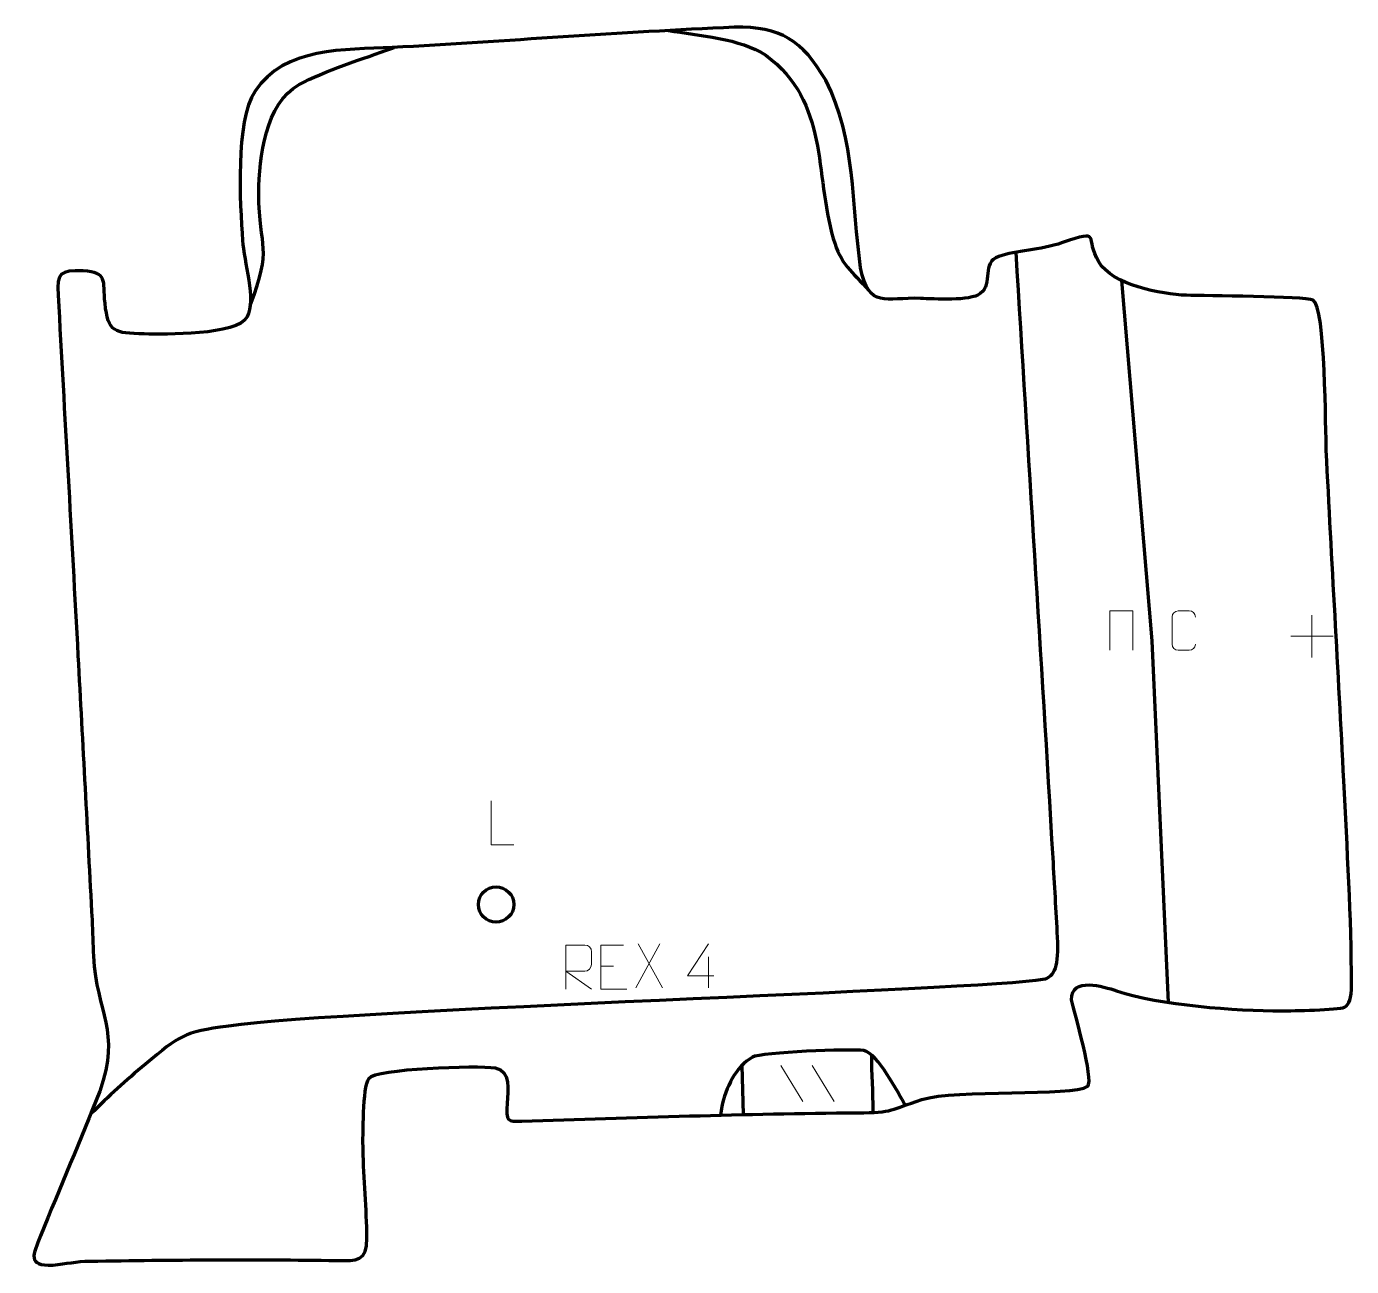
# Model space of a CAD drawing. Header units: millimetres. Extents: x -711 to 41, y 220 to 923.
import ezdxf

# ---------------------------------------------------------------- set-up
doc = ezdxf.new("R2010")
doc.units = ezdxf.units.MM
doc.header["$MEASUREMENT"] = 0
doc.layers.add('layer 1', color=7, linetype='Continuous', plot=False)
doc.layers.add('layer 2', color=7, linetype='Continuous')
doc.layers.add('layer 3', color=7, linetype='Continuous')

msp = doc.modelspace()

# ---------------------------------------------------------------- linework, layer by layer
at = {"layer": 'layer 1', "color": 250, "lineweight": 9}
for points, knots in [([(-95.8683, 569.3809), (-95.8683, 569.3809), (-95.8683, 591.7312), (-95.8683, 591.7312), (-95.8683, 591.7312), (-95.8683, 591.7312), (-82.75, 591.7312), (-82.75, 591.7312), (-82.75, 591.7312), (-82.75, 591.7312), (-82.75, 569.3809), (-82.75, 569.3809)], [0, 0, 0, 0, 0.25, 0.25, 0.25, 0.25, 0.5, 0.5, 0.5, 0.5, 1, 1, 1, 1]), ([(-47.2872, 572.8006), (-47.4124, 570.7196), (-48.9146, 569.3944), (-50.8383, 569.3847), (-50.8383, 569.3847), (-52.9269, 569.385), (-55.0155, 569.385), (-57.1038, 569.3847), (-57.1038, 569.3847), (-58.828, 569.2903), (-60.5944, 570.9782), (-60.5844, 572.785), (-60.5844, 572.785), (-60.584, 577.9532), (-60.584, 583.1209), (-60.5844, 588.2883), (-60.5844, 588.2883), (-60.5806, 590.2034), (-59.0161, 591.7433), (-57.0882, 591.7312), (-57.0882, 591.7312), (-55.0052, 591.7312), (-52.9217, 591.7312), (-50.8383, 591.7312), (-50.8383, 591.7312), (-49.0948, 591.763), (-47.3111, 590.4271), (-47.2872, 588.2437)], [0, 0, 0, 0, 0.125, 0.125, 0.125, 0.125, 0.25, 0.25, 0.25, 0.25, 0.375, 0.375, 0.375, 0.375, 0.5, 0.5, 0.5, 0.5, 0.625, 0.625, 0.625, 0.625, 0.75, 0.75, 0.75, 0.75, 1, 1, 1, 1]), ([(-434.0516, 459.0515), (-434.0516, 459.0515), (-447.0007, 459.0515), (-447.0007, 459.0515), (-447.0007, 459.0515), (-447.0007, 459.0515), (-447.0007, 484.0051), (-447.0007, 484.0051)], [0, 0, 0, 0, 0.33333333, 0.33333333, 0.33333333, 0.33333333, 1, 1, 1, 1]), ([(-404.6929, 377.1872), (-404.6929, 377.1872), (-404.6929, 402.1407), (-404.6929, 402.1407), (-404.6929, 402.1407), (-401.0981, 402.1407), (-397.5026, 402.1407), (-393.9074, 402.1407), (-393.9074, 402.1407), (-391.5821, 402.103), (-390.0248, 400.613), (-390.0289, 398.2466), (-390.0289, 398.2466), (-390.0293, 396.2111), (-390.0293, 393.1517), (-390.0289, 391.1157), (-390.0289, 391.1157), (-390.0354, 389.2402), (-391.8477, 387.2984), (-393.8572, 387.2793), (-393.8572, 387.2793), (-393.8572, 387.2793), (-404.6929, 387.2793), (-404.6929, 387.2793), (-404.6929, 387.2793), (-404.6929, 387.2793), (-390.0382, 377.1872), (-390.0382, 377.1872)], [0, 0, 0, 0, 0.125, 0.125, 0.125, 0.125, 0.25, 0.25, 0.25, 0.25, 0.375, 0.375, 0.375, 0.375, 0.5, 0.5, 0.5, 0.5, 0.625, 0.625, 0.625, 0.625, 0.75, 0.75, 0.75, 0.75, 1, 1, 1, 1]), ([(-371.9199, 402.1407), (-371.9199, 402.1407), (-384.7938, 402.1407), (-384.7938, 402.1407), (-384.7938, 402.1407), (-384.7938, 402.1407), (-384.7938, 377.1871), (-384.7938, 377.1871), (-384.7938, 377.1871), (-384.7938, 377.1871), (-369.928, 377.1871), (-369.928, 377.1871)], [0, 0, 0, 0, 0.25, 0.25, 0.25, 0.25, 0.5, 0.5, 0.5, 0.5, 1, 1, 1, 1]), ([(-320.6703, 384.7757), (-320.6703, 384.7757), (-335.492, 384.7757), (-335.492, 384.7757), (-335.492, 384.7757), (-335.492, 384.7757), (-323.6144, 402.8462), (-323.6144, 402.8462)], [0, 0, 0, 0, 0.33333333, 0.33333333, 0.33333333, 0.33333333, 1, 1, 1, 1])]:
    msp.add_open_spline(points, degree=3, knots=knots, dxfattribs=at)
for points in [[(18.7909, 589.3507), (18.7909, 589.3507), (18.7909, 565.3728), (18.7909, 565.3728)], [(6.802, 577.3617), (6.802, 577.3617), (30.7799, 577.3617), (30.7799, 577.3617)], [(-351.2108, 402.807), (-351.2108, 402.807), (-364.9514, 377.9112), (-364.9514, 377.9112)], [(-363.4968, 402.807), (-363.4968, 402.807), (-349.7562, 377.8535), (-349.7562, 377.8535)], [(-323.6144, 395.5368), (-323.6144, 395.5368), (-323.6144, 377.8721), (-323.6144, 377.8721)], [(-384.7938, 390.261), (-384.7938, 390.261), (-377.6257, 390.261), (-377.6257, 390.261)], [(-282.4986, 333.8521), (-282.4986, 333.8521), (-270.1343, 313.3078), (-270.1343, 313.3078)], [(-264.7687, 333.8521), (-264.7687, 333.8521), (-252.4044, 313.3078), (-252.4044, 313.3078)]]:
    msp.add_open_spline(points, degree=3, dxfattribs=at)
at = {"layer": 'layer 2', "color": 142, "lineweight": 200}
msp.add_ellipse((-444.168, 425.1729), major_axis=(0, 10), ratio=1, dxfattribs=at)
at = {"layer": 'layer 2', "color": 142, "lineweight": 158}
for points, knots in [([(-346.3336, 921.0101), (-329.242, 918.1883), (-305.6345, 916.5363), (-291.1041, 907.0115), (-291.1041, 907.0115), (-255.1309, 880.3056), (-263.6655, 840.2632), (-252.8002, 802.9316), (-252.8002, 802.9316), (-248.5483, 788.3227), (-242.4107, 784.2904), (-232.624, 773.5173)], [0, 0, 0, 0, 0.25, 0.25, 0.25, 0.25, 0.5, 0.5, 0.5, 0.5, 1, 1, 1, 1]), ([(-583.7202, 764.9751), (-570.8334, 799.5404), (-578.4365, 795.1828), (-578.8984, 829.03), (-578.8984, 829.03), (-578.5609, 849.0013), (-575.2786, 879.5366), (-555.8998, 890.35), (-555.8998, 890.35), (-542.389, 897.8891), (-518.8165, 905.2707), (-503.4768, 910.8679), (-503.4768, 910.8679), (-503.4768, 910.8679), (-502.0392, 911.3925), (-502.0392, 911.3925)], [0, 0, 0, 0, 0.2, 0.2, 0.2, 0.2, 0.4, 0.4, 0.4, 0.4, 0.6, 0.6, 0.6, 0.6, 1, 1, 1, 1]), ([(-149.2432, 795.2057), (-142.3386, 680.6774), (-134.9247, 566.1138), (-128.2779, 451.5872), (-128.2779, 451.5872), (-127.4069, 436.5787), (-126.5607, 421.5692), (-125.7439, 406.5576), (-125.7439, 406.5576), (-124.8845, 390.7117), (-127.0791, 383.8243), (-133.8293, 382.5796), (-133.8293, 382.5796), (-166.1938, 376.6117), (-527.8616, 365.7895), (-596.1267, 356.2242), (-596.1267, 356.2242), (-621.8543, 352.6192), (-623.6293, 350.8302), (-643.1544, 334.6291), (-643.1544, 334.6291), (-654.5575, 325.1671), (-663.7355, 316.6312), (-674.2933, 306.2121)], [0, 0, 0, 0, 0.14285714, 0.14285714, 0.14285714, 0.14285714, 0.28571429, 0.28571429, 0.28571429, 0.28571429, 0.42857143, 0.42857143, 0.42857143, 0.42857143, 0.57142857, 0.57142857, 0.57142857, 0.57142857, 0.71428571, 0.71428571, 0.71428571, 0.71428571, 1, 1, 1, 1]), ([(-62.5257, 369.5871), (-62.5257, 369.5871), (-71.8043, 574.796), (-71.8043, 574.796), (-71.8043, 574.796), (-71.8043, 574.796), (-89.0322, 779.1304), (-89.0322, 779.1304)], [0, 0, 0, 0, 0.33333333, 0.33333333, 0.33333333, 0.33333333, 1, 1, 1, 1]), ([(-211.9288, 311.2479), (-216.1144, 318.2221), (-227.7293, 340.8752), (-235.5057, 342.27), (-235.5057, 342.27), (-243.1792, 343.3487), (-293.632, 341.4439), (-298.7378, 338.5558), (-298.7378, 338.5558), (-308.1798, 333.215), (-314.0144, 320.8164), (-316.1224, 310.5686), (-316.1224, 310.5686), (-316.3777, 308.9399), (-316.5682, 307.2911), (-316.7673, 305.6546)], [0, 0, 0, 0, 0.2, 0.2, 0.2, 0.2, 0.4, 0.4, 0.4, 0.4, 0.6, 0.6, 0.6, 0.6, 1, 1, 1, 1]), ([(-231.1763, 339.8224), (-231.1894, 329.2292), (-230.37, 318.6143), (-230.3829, 308.0213), (-230.3829, 308.0213), (-230.3829, 308.0213), (-230.3848, 306.4751), (-230.3848, 306.4751)], [0, 0, 0, 0, 0.33333333, 0.33333333, 0.33333333, 0.33333333, 1, 1, 1, 1])]:
    msp.add_open_spline(points, degree=3, knots=knots, dxfattribs=at)
msp.add_open_spline([(-304.7173, 333.8692), (-304.7173, 333.8692), (-303.9639, 305.9673), (-303.9639, 305.9673)], degree=3, dxfattribs=at)
at = {"layer": 'layer 3', "color": 242, "lineweight": 158}
msp.add_open_spline([(-503.1868, 911.3286), (-438.5713, 914.9185), (-373.6282, 920.0295), (-309.0557, 922.8759), (-309.0557, 922.8759), (-282.4734, 923.2837), (-270.56, 915.5049), (-257.0996, 892.7818), (-257.0996, 892.7818), (-239.8582, 858.6823), (-242.5142, 822.7798), (-237.3085, 786.2974), (-237.3085, 786.2974), (-232.696, 762.8603), (-223.1317, 769.7635), (-203.2596, 769.0072), (-203.2596, 769.0072), (-195.8268, 768.7243), (-175.0046, 767.3679), (-169.3987, 771.7295), (-169.3987, 771.7295), (-161.9552, 777.5209), (-169.0834, 789.304), (-158.9662, 792.8417), (-158.9662, 792.8417), (-149.0027, 796.3257), (-135.6109, 796.1595), (-122.7566, 800.6761), (-122.7566, 800.6761), (-99.8617, 808.4595), (-110.34, 803.4626), (-102.2068, 789.7166), (-102.2068, 789.7166), (-94.5059, 776.7011), (-66.5805, 771.2468), (-52.4548, 770.7949), (-52.4548, 770.7949), (-42.0978, 770.4887), (14.6541, 770.2104), (19.4445, 768.1125), (19.4445, 768.1125), (26.6097, 764.9746), (26.4773, 692.8387), (26.9533, 682.8052), (26.9533, 682.8052), (29.9554, 620.3652), (33.8369, 557.9024), (36.8526, 495.4195), (36.8526, 495.4195), (38.7261, 457.0537), (41.2559, 418.0839), (41.2465, 379.6993), (41.2465, 379.6993), (41.2446, 371.7423), (40.1452, 368.384), (37.2131, 366.9267), (37.2131, 366.9267), (33.7955, 365.2282), (7.4548, 364.9251), (1.7454, 364.8624), (1.7454, 364.8624), (-24.7742, 364.8803), (-67.0709, 367.9382), (-92.1666, 376.1982), (-92.1666, 376.1982), (-99.508, 378.6772), (-117.6174, 384.2071), (-117.7164, 371.164), (-117.7164, 371.164), (-116.1094, 364.4171), (-104.7181, 325.4521), (-108.4461, 322.0336), (-108.4461, 322.0336), (-117.0139, 316.1161), (-183.2778, 320.6145), (-202.6182, 314.4949), (-202.6182, 314.4949), (-220.3524, 308.6905), (-218.6673, 307.0557), (-239.1541, 306.9759), (-239.1541, 306.9759), (-302.6626, 306.5759), (-366.1411, 304.1551), (-429.6173, 302.2863), (-429.6173, 302.2863), (-438.0743, 301.9876), (-438.4234, 301.8417), (-437.905, 312.5435), (-437.905, 312.5435), (-437.561, 319.6449), (-435.6028, 330.9691), (-444.6386, 332.4423), (-444.6386, 332.4423), (-454.9294, 334.12), (-512.753, 332.0531), (-516.448, 326.5358), (-516.448, 326.5358), (-519.8798, 321.4116), (-519.7781, 293.6824), (-519.6766, 286.2521), (-519.6766, 286.2521), (-519.2542, 269.4581), (-517.6199, 252.5542), (-517.5066, 235.8257), (-517.5066, 235.8257), (-517.4714, 222.5813), (-522.9468, 223.0183), (-534.7561, 223.204), (-534.7561, 223.204), (-581.2759, 223.8573), (-627.9399, 223.6039), (-674.4586, 222.8316), (-674.4586, 222.8316), (-682.6799, 222.6951), (-687.9855, 221.3488), (-695.6945, 220.6194), (-695.6945, 220.6194), (-710.6668, 219.7924), (-706.881, 226.804), (-702.6403, 237.1965), (-702.6403, 237.1965), (-691.671, 264.6366), (-679.9749, 291.8473), (-669.0447, 319.2133), (-669.0447, 319.2133), (-656.9475, 353.9312), (-670.97, 363.1772), (-672.6704, 395.8438), (-672.6704, 395.8438), (-673.0265, 402.6848), (-673.1384, 409.5469), (-673.4542, 416.3961), (-673.4542, 416.3961), (-676.1218, 466.3564), (-678.7887, 516.3167), (-681.456, 566.2771), (-681.456, 566.2771), (-685.103, 634.4893), (-689.0178, 702.6872), (-692.711, 770.8972), (-692.711, 770.8972), (-693.4266, 784.1137), (-691.6672, 784.6933), (-678.569, 784.7028), (-678.569, 784.7028), (-664.3673, 783.6906), (-667.3799, 779.3588), (-666.118, 766.3246), (-666.118, 766.3246), (-664.3597, 749.5168), (-660.9024, 749.4203), (-643.8183, 748.865), (-643.8183, 748.865), (-632.3127, 748.703), (-591.114, 747.891), (-585.4403, 758.5135), (-585.4403, 758.5135), (-580.2907, 768.155), (-587.3433, 790.2491), (-588.0989, 801.8835), (-588.0989, 801.8835), (-589.3994, 822.8702), (-592.4027, 869.2568), (-580.9558, 886.5443), (-580.9558, 886.5443), (-564.2384, 911.7916), (-529.8886, 910.0784), (-503.1868, 911.3286)], degree=3, knots=[0, 0, 0, 0, 0.02325581, 0.02325581, 0.02325581, 0.02325581, 0.04651163, 0.04651163, 0.04651163, 0.04651163, 0.06976744, 0.06976744, 0.06976744, 0.06976744, 0.09302326, 0.09302326, 0.09302326, 0.09302326, 0.11627907, 0.11627907, 0.11627907, 0.11627907, 0.13953488, 0.13953488, 0.13953488, 0.13953488, 0.1627907, 0.1627907, 0.1627907, 0.1627907, 0.18604651, 0.18604651, 0.18604651, 0.18604651, 0.20930233, 0.20930233, 0.20930233, 0.20930233, 0.23255814, 0.23255814, 0.23255814, 0.23255814, 0.25581395, 0.25581395, 0.25581395, 0.25581395, 0.27906977, 0.27906977, 0.27906977, 0.27906977, 0.30232558, 0.30232558, 0.30232558, 0.30232558, 0.3255814, 0.3255814, 0.3255814, 0.3255814, 0.34883721, 0.34883721, 0.34883721, 0.34883721, 0.37209302, 0.37209302, 0.37209302, 0.37209302, 0.39534884, 0.39534884, 0.39534884, 0.39534884, 0.41860465, 0.41860465, 0.41860465, 0.41860465, 0.44186047, 0.44186047, 0.44186047, 0.44186047, 0.46511628, 0.46511628, 0.46511628, 0.46511628, 0.48837209, 0.48837209, 0.48837209, 0.48837209, 0.51162791, 0.51162791, 0.51162791, 0.51162791, 0.53488372, 0.53488372, 0.53488372, 0.53488372, 0.55813953, 0.55813953, 0.55813953, 0.55813953, 0.58139535, 0.58139535, 0.58139535, 0.58139535, 0.60465116, 0.60465116, 0.60465116, 0.60465116, 0.62790698, 0.62790698, 0.62790698, 0.62790698, 0.65116279, 0.65116279, 0.65116279, 0.65116279, 0.6744186, 0.6744186, 0.6744186, 0.6744186, 0.69767442, 0.69767442, 0.69767442, 0.69767442, 0.72093023, 0.72093023, 0.72093023, 0.72093023, 0.74418605, 0.74418605, 0.74418605, 0.74418605, 0.76744186, 0.76744186, 0.76744186, 0.76744186, 0.79069767, 0.79069767, 0.79069767, 0.79069767, 0.81395349, 0.81395349, 0.81395349, 0.81395349, 0.8372093, 0.8372093, 0.8372093, 0.8372093, 0.86046512, 0.86046512, 0.86046512, 0.86046512, 0.88372093, 0.88372093, 0.88372093, 0.88372093, 0.90697674, 0.90697674, 0.90697674, 0.90697674, 0.93023256, 0.93023256, 0.93023256, 0.93023256, 0.95348837, 0.95348837, 0.95348837, 0.95348837, 1, 1, 1, 1], dxfattribs=at)

doc.saveas('drawing.dxf')
